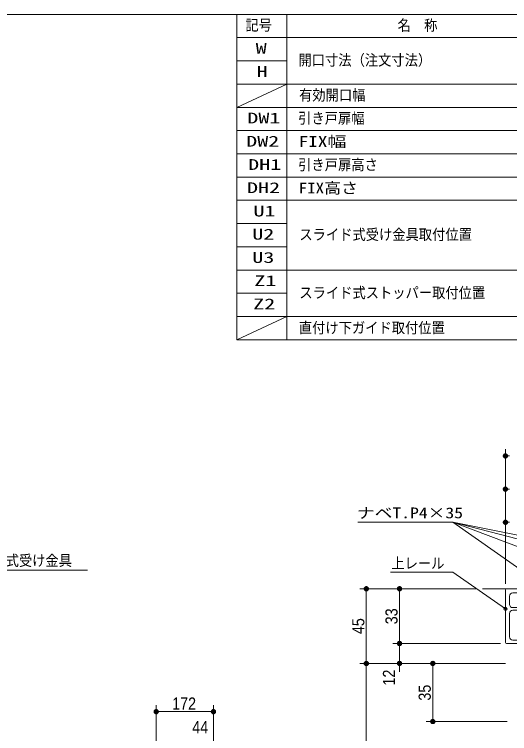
# Model space of a CAD drawing. Units: millimetres, scale not verified, with parts at other scales. Extents: x -6062 to 6062, y -3045 to 3045.
# Drawn here: x -757 to 733, y 604 to 2770 of the extents above; entities that cross this region are included whole.
import ezdxf
from ezdxf.enums import TextEntityAlignment as Align

# ---------------------------------------------------------------- set-up
doc = ezdxf.new("R2010")
doc.units = ezdxf.units.MM
doc.header["$LTSCALE"] = 20
for name, color, linetype, lineweight in [('0-0_1図面枠', 7, 'Continuous', 9), ('0-1_2寸法-1', 7, 'Continuous', 9), ('0-2_0', 7, 'Continuous', 9), ('0-3_2寸法-3', 7, 'Continuous', 9), ('0-4_3一般', 7, 'Continuous', 9), ('0-5_2寸法-2', 7, 'Continuous', 9)]:
    doc.layers.add(name, color=color, linetype=linetype, lineweight=lineweight)
doc.styles.add('ＭＳ ゴシック', font='')
doc.styles.add('ＭＳ Ｐゴシック', font='')
doc.styles.get('ＭＳ ゴシック').set_extended_font_data('MS Gothic')
doc.styles.get('ＭＳ Ｐゴシック').set_extended_font_data('MS PGothic')

# ---------------------------------------------------------------- blocks, each defined once
blk = doc.blocks.new('グループ')
at = {"layer": '0-4_3一般'}
blk.add_line((48793.7, 20804.9), (63663.7, 20804.9), dxfattribs=at)
blk = doc.blocks.new('グループ-74')
at = {"layer": '0-4_3一般'}
for p, q in [((50263.7, 20804.9), (50263.9, 20804.9)), ((52153.7, 20804.9), (50263.7, 20804.9)), ((52153.7, 20654.9), (52153.7, 20804.9)), ((52573.7, 20804.9), (52153.7, 20804.9)), ((52363.7, 20865.9), (52363.7, 12530.1)), ((52573.7, 20654.9), (52573.7, 20804.9)), ((54463.7, 20804.9), (52573.7, 20804.9)), ((50163.7, 20704.9), (50163.9, 20704.9)), ((50163.7, 20704.9), (50163.7, 17604.9)), ((50613.7, 20554.9), (51863.7, 20554.9)), ((51913.7, 20624.9), (51913.9, 20624.9)), ((51913.7, 20604.9), (51913.7, 20624.9)), ((51943.7, 20654.9), (51943.9, 20654.9)), ((51943.7, 20654.9), (52153.7, 20654.9)), ((52153.7, 20654.9), (52333.7, 20654.9)), ((52363.7, 20684.9), (52363.9, 20684.9)), ((52393.7, 20654.9), (52393.9, 20654.9)), ((52393.7, 20654.9), (52573.7, 20654.9)), ((52573.7, 20654.9), (52783.7, 20654.9)), ((52813.7, 20624.9), (52813.9, 20624.9)), ((52813.7, 20624.9), (52813.7, 20604.9)), ((52863.7, 20554.9), (54113.7, 20554.9)), ((54563.7, 20704.9), (54563.9, 20704.9)), ((54563.7, 17604.9), (54563.7, 20704.9)), ((50413.7, 19864.9), (50413.7, 20354.9)), ((54313.7, 20354.9), (54313.7, 19864.9)), ((51458.7, 19664.9), (50613.7, 19664.9)), ((50613.7, 19514.9), (51608.7, 19514.9)), ((51488.7, 19694.9), (51488.7, 19755.4)), ((51518.7, 19785.4), (51883.7, 19785.4)), ((51638.7, 19635.4), (51883.7, 19635.4)), ((51638.7, 19544.9), (51638.7, 19635.4)), ((51913.7, 19755.4), (51913.7, 19665.4)), ((52813.7, 19665.4), (52813.7, 19755.4)), ((52843.7, 19785.4), (53208.7, 19785.4)), ((52843.7, 19635.4), (53088.7, 19635.4)), ((53088.7, 19635.4), (53088.7, 19544.9)), ((53118.7, 19514.9), (54113.7, 19514.9)), ((53238.7, 19755.4), (53238.7, 19694.9)), ((54113.7, 19664.9), (53268.7, 19664.9)), ((50413.7, 17904.9), (50413.7, 19314.9)), ((54313.7, 19314.9), (54313.7, 17904.9)), ((50988.7, 17804.9), (50988.7, 17974.9)), ((51079.6, 18004.9), (51018.7, 18004.9)), ((51109.3, 17979.1), (51133.7, 17807.8)), ((53618.1, 17979.1), (53593.7, 17807.8)), ((53647.8, 18004.9), (53708.7, 18004.9)), ((53738.7, 17974.9), (53738.7, 17804.9)), ((50263.7, 17504.9), (51608.7, 17504.9)), ((50613.7, 17704.9), (50888.7, 17704.9)), ((51463.7, 17654.9), (51364, 17679.4)), ((51638.7, 17534.9), (51638.7, 17662.7)), ((53088.7, 17534.9), (53088.7, 17662.7)), ((53118.7, 17504.9), (54463.7, 17504.9)), ((53263.7, 17654.9), (53363.3, 17679.4)), ((53838.7, 17704.9), (54113.7, 17704.9))]:
    blk.add_line(p, q, dxfattribs=at)
for points in [[(52333.7, 20654.9), (52363.7, 20684.9), (52393.7, 20654.9)], [(51603.3, 17679.4), (51503.7, 17654.9), (51463.7, 17654.9)], [(53263.7, 17654.9), (53223.7, 17654.9), (53124, 17679.4)]]:
    blk.add_lwpolyline(points, dxfattribs=at)
for centre, radius, start, end in [((50263.7, 20704.9), 100, 90, 135), ((54463.7, 20704.9), 100, 45, 90), ((50263.7, 20704.9), 100, 135, 180), ((50613.7, 20354.9), 200, 135, 180), ((50613.7, 20354.9), 200, 90, 135), ((51863.7, 20604.9), 50, 270, 315), ((51863.7, 20604.9), 50, 315, 0), ((51943.7, 20624.9), 30, 135, 180), ((51943.7, 20624.9), 30, 90, 135), ((52783.7, 20624.9), 30, 45, 90), ((52783.7, 20624.9), 30, 0, 45), ((52863.7, 20604.9), 50, 180, 225), ((52863.7, 20604.9), 50, 225, 270), ((54113.7, 20354.9), 200, 45, 90), ((54113.7, 20354.9), 200, 0, 45), ((54463.7, 20704.9), 100, 0, 45), ((50613.7, 19864.9), 200, 180, 225), ((50613.7, 19864.9), 200, 225, 270), ((50613.7, 19314.9), 200, 90, 135), ((51458.7, 19694.9), 30, 270, 315), ((51458.7, 19694.9), 30, 315, 0), ((51518.7, 19755.4), 30, 135, 180), ((51518.7, 19755.4), 30, 90, 135), ((51608.7, 19544.9), 30, 270, 315), ((51608.7, 19544.9), 30, 315, 0), ((51883.7, 19755.4), 30, 45, 90), ((51883.7, 19665.4), 30, 270, 315), ((51883.7, 19755.4), 30, 0, 45), ((51883.7, 19665.4), 30, 315, 0), ((52843.7, 19755.4), 30, 135, 180), ((52843.7, 19665.4), 30, 180, 225), ((52843.7, 19665.4), 30, 180, 225), ((52843.7, 19755.4), 30, 90, 135), ((52843.7, 19665.4), 30, 225, 270), ((52843.7, 19665.4), 30, 225, 270), ((53118.7, 19544.9), 30, 180, 225), ((53118.7, 19544.9), 30, 225, 270), ((53208.7, 19755.4), 30, 45, 90), ((53208.7, 19755.4), 30, 0, 45), ((53268.7, 19694.9), 30, 180, 225), ((53268.7, 19694.9), 30, 225, 270), ((54113.7, 19864.9), 200, 270, 315), ((54113.7, 19314.9), 200, 45, 90), ((54113.7, 19864.9), 200, 315, 0), ((50613.7, 19314.9), 200, 135, 180), ((54113.7, 19314.9), 200, 0, 45), ((50613.7, 17904.9), 200, 180, 225), ((50613.7, 17904.9), 200, 225, 270), ((50888.7, 17804.9), 100, 315, 0), ((51018.7, 17974.9), 30, 135, 180), ((51018.7, 17974.9), 30, 90, 135), ((51079.6, 17974.9), 30, 48.98559, 90), ((51079.6, 17974.9), 30, 7.97118, 48.98559), ((51483.7, 18164.9), 500, 225.573, 240.86329), ((53243.7, 18164.9), 500, 299.13671, 314.427), ((53647.8, 17974.9), 30, 131.01441, 172.02882), ((53647.8, 17974.9), 30, 90, 131.01441), ((53708.7, 17974.9), 30, 45, 90), ((53708.7, 17974.9), 30, 0, 45), ((53838.7, 17804.9), 100, 180, 225), ((54113.7, 17904.9), 200, 270, 315), ((54113.7, 17904.9), 200, 315, 0), ((50263.7, 17604.9), 100, 180, 225), ((50263.7, 17604.9), 100, 225, 270), ((50888.7, 17804.9), 100, 270, 315), ((51483.7, 18164.9), 500, 240.86329, 256.15358), ((51483.7, 18164.9), 500, 283.84642, 284.44683), ((51483.7, 18164.9), 500, 284.44683, 285.04724), ((51608.7, 17534.9), 30, 270, 315), ((51618.7, 17662.7), 20, 52.52362, 105.04724), ((51608.7, 17534.9), 30, 315, 0), ((51618.7, 17662.7), 20, 0, 52.52362), ((53108.7, 17662.7), 20, 127.47638, 180), ((53118.7, 17534.9), 30, 180, 225), ((53108.7, 17662.7), 20, 74.95276, 127.47638), ((53118.7, 17534.9), 30, 225, 270), ((53243.7, 18164.9), 500, 254.95276, 255.55317), ((53243.7, 18164.9), 500, 255.55317, 256.15358), ((53243.7, 18164.9), 500, 283.84642, 299.13671), ((53838.7, 17804.9), 100, 225, 270), ((54463.7, 17604.9), 100, 270, 315), ((54463.7, 17604.9), 100, 315, 0)]:
    blk.add_arc(centre, radius, start, end, dxfattribs=at)
blk = doc.blocks.new('グループ-103')
at = {"layer": '0-4_3一般'}
blk.add_line((49499.9, 20804.9), (48793.7, 20804.9), dxfattribs=at)
blk.add_blockref('グループ-74', (0, 0), dxfattribs=at)
blk = doc.blocks.new('グループ-104')
at = {"layer": '0-4_3一般'}
for name in ['グループ-103', 'グループ']:
    blk.add_blockref(name, (0, 0), dxfattribs=at)
blk = doc.blocks.new('_Dot')
at = {"layer": '0-2_0'}
for p, q in [((-10, 0), (-20, 0)), ((9.78, 2), (-9.78, 2)), ((7.99, 6), (-7.99, 6)), ((9.16, -3.98), (-9.16, -3.98)), ((6, -7.98), (-6, -7.98))]:
    blk.add_line(p, q, dxfattribs=at)
for points in [[(10, 0), (9.92, 1.25), (9.69, 2.49), (9.3, 3.68), (8.76, 4.82), (8.09, 5.88), (7.29, 6.85), (6.37, 7.71), (5.36, 8.44), (4.26, 9.05), (3.09, 9.51), (1.87, 9.82), (0.63, 9.98), (-0.63, 9.98), (-1.87, 9.82), (-3.09, 9.51), (-4.26, 9.05), (-5.36, 8.44), (-6.37, 7.71), (-7.29, 6.85), (-8.09, 5.88), (-8.76, 4.82), (-9.3, 3.68), (-9.69, 2.49), (-9.92, 1.25), (-10, 0), (0, 0)], [(-10, 0), (-9.92, -1.25), (-9.69, -2.49), (-9.3, -3.68), (-8.76, -4.82), (-8.09, -5.88), (-7.29, -6.85), (-6.37, -7.71), (-5.36, -8.44), (-4.26, -9.05), (-3.09, -9.51), (-1.87, -9.82), (-0.63, -9.98), (0.63, -9.98), (1.87, -9.82), (3.09, -9.51), (4.26, -9.05), (5.36, -8.44), (6.37, -7.71), (7.29, -6.85), (8.09, -5.88), (8.76, -4.82), (9.3, -3.68), (9.69, -2.49), (9.92, -1.25), (10, 0), (0, 0)]]:
    blk.add_lwpolyline(points, close=True, dxfattribs=at)
blk = doc.blocks.new('グループ-169')
at = {"layer": '0-0_1図面枠'}
blk.add_lwpolyline([(-80000, 55400), (80000, 55400), (80000, -55400), (-80000, -55400)], close=True, dxfattribs=at)
blk = doc.blocks.new('図面枠')
at = {"layer": '0-0_1図面枠'}
blk.add_blockref('グループ-169', (0, 0), dxfattribs=at)

msp = doc.modelspace()

# ---------------------------------------------------------------- linework, layer by layer
at = {"layer": '0-0_1図面枠'}
for p, q in [((62.5, 2770), (62.5, 1790)), ((2212.5, 2700), (-87.5, 2700)), ((62.5, 2630), (-87.5, 2630)), ((2212.5, 2560), (-87.5, 2560)), ((62.5, 2560), (-87.5, 2490)), ((2212.5, 2490), (-87.5, 2490)), ((2212.5, 2420), (-87.5, 2420)), ((2212.5, 2420), (-87.5, 2420)), ((2212.5, 2350), (-87.5, 2350)), ((2212.5, 2350), (-87.5, 2350)), ((2212.5, 2280), (-87.5, 2280)), ((2212.5, 2280), (-87.5, 2280)), ((2212.5, 2210), (-87.5, 2210)), ((62.5, 2140), (-87.5, 2140)), ((62.5, 2070), (-87.5, 2070)), ((2212.5, 2000), (-87.5, 2000)), ((62.5, 1930), (-87.5, 1930)), ((62.5, 1860), (-87.5, 1790)), ((2212.5, 1860), (-87.5, 1860))]:
    msp.add_line(p, q, dxfattribs=at)
msp.add_lwpolyline([(-87.5, 2770), (2212.5, 2770), (2212.5, 1790), (-87.5, 1790)], close=True, dxfattribs=at)
at = {"layer": '0-1_2寸法-1'}
for p, q in [((720.68, 1360.25), (720.68, 1460.25)), ((720.68, 1260.25), (720.68, 1360.25)), ((720.68, 1055.25), (720.68, 1260.25)), ((382.18, 1040.25), (282.18, 1040.25)), ((632.18, 1040.25), (382.18, 1040.25)), ((302.18, 827.96), (302.18, 1027.53)), ((402.18, 1027.53), (402.18, 887.96)), ((705.68, 875.25), (382.18, 875.25)), ((382.18, 815.25), (282.18, 815.25)), ((382.18, 815.25), (282.18, 815.25)), ((302.18, 802.53), (302.18, -1872.29)), ((720.68, 815.25), (482.18, 815.25)), ((502.18, 652.96), (502.18, 802.53)), ((725.68, 640.25), (482.18, 640.25))]:
    msp.add_line(p, q, dxfattribs=at)
at = {"layer": '0-3_2寸法-3'}
for p, q in [((562.86, 1240.25), (1041.55, 1059.11)), ((562.86, 1240.25), (1260.68, 1059.11)), ((562.86, 1240.25), (1480.68, 1059.11)), ((725.58, 980.73), (715.79, 980.73)), ((724.68, 976.73), (716.69, 976.73)), ((720.84, 984.73), (720.52, 984.73)), ((720.84, 984.73), (720.52, 984.73))]:
    msp.add_line(p, q, dxfattribs=at)
for points in [[(-1040.59, 1267.84), (-941.29, 1095.84), (-536.92, 1095.84)], [(821.55, 1059.11), (562.86, 1240.25), (276.56, 1240.25)], [(720.68, 979.74), (562.86, 1090.25), (374.57, 1090.25)]]:
    msp.add_lwpolyline(points, dxfattribs=at)
msp.add_circle((720.68, 979.74), 5.01, dxfattribs=at)
msp.add_circle((720.68, 979.74), 5.01, dxfattribs=at)
at = {"layer": '0-5_2寸法-2'}
for p, q in [((402.18, 887.96), (402.18, 900.67)), ((705.68, 875.25), (382.18, 875.25)), ((402.18, 815.25), (402.18, 875.25)), ((482.18, 815.25), (382.18, 815.25)), ((402.18, 802.53), (402.18, 789.82)), ((-330.04, 419), (-330.04, 690)), ((-158.04, 412), (-158.04, 690)), ((-317.32, 670), (-170.75, 670))]:
    msp.add_line(p, q, dxfattribs=at)

# ---------------------------------------------------------------- block references
at = {"layer": '0-0_1図面枠', "xscale": 0.05, "yscale": 0.05}
msp.add_blockref('図面枠', (-1787.5, 0), dxfattribs=at)
at = {"layer": '0-1_2寸法-1', "xscale": 0.6356201, "yscale": 0.6356201}
for p, rotation in [((720.68, 1440.25), 180), ((720.68, 1340.25), 180), ((720.68, 1240.25), 180), ((302.18, 1040.25), 90), ((402.18, 1040.25), 90), ((402.18, 875.25), 270), ((302.18, 815.25), 270), ((302.18, 815.25), 90), ((502.18, 815.25), 90), ((502.18, 640.25), 270)]:
    msp.add_blockref('_Dot', p, dxfattribs=dict(at, rotation=rotation))
at = {"layer": '0-4_3一般', "xscale": 0.05, "yscale": 0.05}
msp.add_blockref('グループ-104', (-1787.5, 0), dxfattribs=at)
at = {"layer": '0-5_2寸法-2', "xscale": 0.6356201, "yscale": 0.6356201}
for p, rotation in [((402.18, 875.25), 270), ((402.18, 815.25), 90), ((-330.04, 670), 180)]:
    msp.add_blockref('_Dot', p, dxfattribs=dict(at, rotation=rotation))
msp.add_blockref('_Dot', (-158.04, 670), dxfattribs=at)

# ---------------------------------------------------------------- texts
at = {"layer": '0-0_1図面枠', "style": 'ＭＳ ゴシック'}
for s, width, p in [('記号', 0.9, (-61.77, 2711.64)), ('名\u3000称', 0.9, (396.3, 2711.07)), ('W', 1.5, (-30.75, 2641.83)), ('開口寸法（注文寸法）', 0.9, (97.9, 2606.25)), ('H', 1.5, (-28.25, 2571.83)), ('有効開口幅', 0.9, (99.79, 2500.98)), ('DW1', 1.5, (-56.02, 2431.74)), ('引き戸扉幅', 0.9, (97.12, 2431.35)), ('FIX幅', 1.3, (98.64, 2361.07)), ('DW2', 1.5, (-59.38, 2361.83)), ('DH1', 1.5, (-53.51, 2291.74)), ('引き戸扉高さ', 0.9, (97.12, 2291.17)), ('DH2', 1.5, (-56.88, 2221.83)), ('FIX高さ', 1.15, (98.64, 2220.88)), ('U1', 1.5, (-37.65, 2151.74)), ('U2', 1.5, (-41.02, 2081.83)), ('スライド式受け金具取付位置', 0.9, (100.57, 2080.97)), ('U3', 1.5, (-41.02, 2011.83)), ('Z1', 1.5, (-34.98, 1941.74)), ('スライド式ストッパー取付位置', 0.9, (100.57, 1905.78)), ('Z2', 1.5, (-38.34, 1871.83)), ('直付け下ガイド取付位置', 0.9, (99.05, 1800.2))]:
    msp.add_text(s, height=32.55, dxfattribs=dict(at, width=width)).set_placement(p, align=Align.BOTTOM_LEFT)
at = {"layer": '0-1_2寸法-1', "style": 'ＭＳ Ｐゴシック', "width": 0.9}
for s, p in [('33', (407.24, 933.15)), ('45', (307.24, 903.54)), ('35', (507.24, 703.15))]:
    msp.add_text(s, height=36.66, rotation=90, dxfattribs=at).set_placement(p, align=Align.BOTTOM_LEFT)
at = {"layer": '0-3_2寸法-3', "style": 'ＭＳ ゴシック'}
for s, width, p in [('ナベT.P4×35', 1.2, (274.06, 1242.64)), ('スライド式受け金具', 0.9, (-943.22, 1099.19)), ('上レール', 0.9, (377.46, 1091.08))]:
    msp.add_text(s, height=32.55, dxfattribs=dict(at, width=width)).set_placement(p, align=Align.BOTTOM_LEFT)
at = {"layer": '0-5_2寸法-2', "style": 'ＭＳ Ｐゴシック', "width": 0.9}
msp.add_text('12', height=36.66, rotation=90, dxfattribs=at).set_placement((399.7, 748.64), align=Align.BOTTOM_LEFT)
for s, p in [('172', (-282.26, 665.04)), ('44', (-221.76, 593.94))]:
    msp.add_text(s, height=36.66, dxfattribs=at).set_placement(p, align=Align.BOTTOM_LEFT)

doc.saveas('drawing.dxf')
